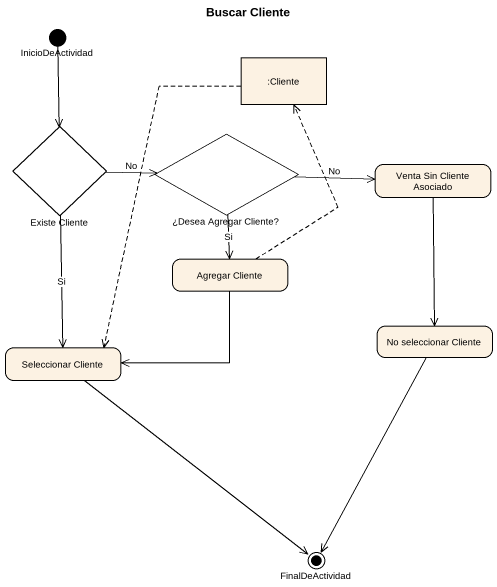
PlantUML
@startuml
title Buscar Cliente
hide empty description
state InicioDeActividad <<start>>
state ":Cliente" as Cliente <<object>>
state "Existe Cliente" as Existe_Cliente <<choice>>
state "¿Desea Agregar Cliente?" as Desea_Agregar_Cliente <<choice>>
state "Venta Sin Cliente Asociado" as Venta_Sin_Cliente_Asociado
state "Agregar Cliente" as Agregar_Cliente
state "No seleccionar Cliente" as No_seleccionar_Cliente
state "Seleccionar Cliente" as Seleccionar_Cliente
state FinalDeActividad <<end>>
InicioDeActividad --> Existe_Cliente
Cliente -[dashed]-> Seleccionar_Cliente
Existe_Cliente -right-> Desea_Agregar_Cliente : No
Existe_Cliente --> Seleccionar_Cliente : Si
Desea_Agregar_Cliente -right-> Venta_Sin_Cliente_Asociado : No
Desea_Agregar_Cliente --> Agregar_Cliente : Si
Venta_Sin_Cliente_Asociado --> No_seleccionar_Cliente
Agregar_Cliente -up[dashed]-> Cliente
Agregar_Cliente -left-> Seleccionar_Cliente
No_seleccionar_Cliente --> FinalDeActividad
Seleccionar_Cliente --> FinalDeActividad
@enduml
